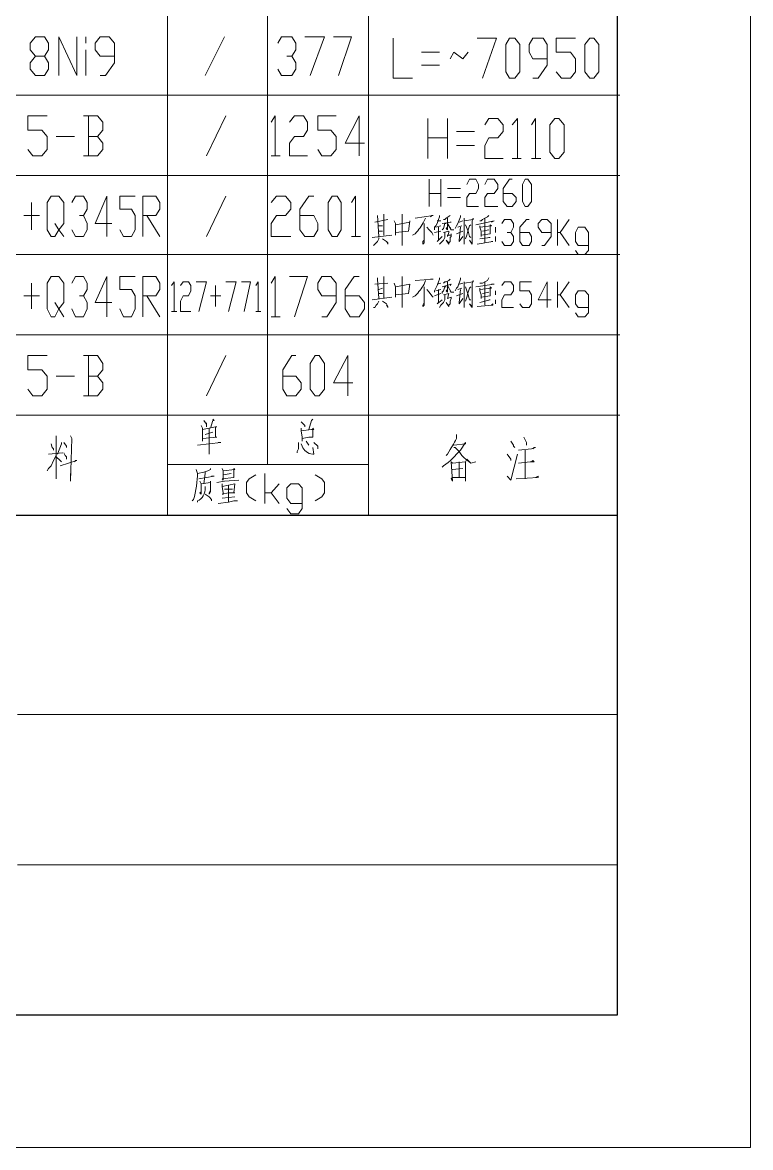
# Model space of a CAD drawing. Header units: millimetres. Extents: x 1435 to 2259, y 1083 to 2249.
# Drawn here: x 2158 to 2259.2, y 1082.8 to 1239.1 of the extents above; entities that cross this region are included whole.
import ezdxf

# ---------------------------------------------------------------- set-up
doc = ezdxf.new("R2010")
doc.units = ezdxf.units.MM
doc.layers.add('1', color=7, linetype='Continuous')

msp = doc.modelspace()

# ---------------------------------------------------------------- linework, layer by layer
at = {"layer": '1', "color": 0, "lineweight": 9}
for points in [[(2259.21, 1082.84), (1435.35, 1082.84), (1435.35, 2249.06), (2259.21, 2249.06), (2259.21, 1082.84)], [(2178.21, 1229), (2178.21, 1240.16)], [(2192.07, 1229), (2192.07, 1240.16)], [(2206.11, 1229), (2206.11, 1240.16)], [(2159.85, 1231.7), (2159.13, 1232.6), (2159.13, 1233.5), (2159.85, 1234.4), (2161.11, 1234.4), (2161.65, 1235.3), (2161.65, 1236.2), (2161.11, 1237.1), (2159.85, 1237.1), (2159.13, 1236.2), (2159.13, 1235.3), (2159.85, 1234.4)], [(2163.09, 1231.7), (2163.09, 1237.1), (2165.61, 1231.7), (2165.61, 1237.1)], [(2166.87, 1236.2), (2166.87, 1237.1)], [(2168.85, 1231.7), (2169.57, 1231.7), (2170.83, 1233.5), (2170.83, 1236.2), (2170.11, 1237.1), (2168.85, 1237.1), (2168.13, 1236.2), (2168.13, 1235.3), (2168.85, 1234.4), (2170.83, 1234.4)], [(2183.43, 1231.7), (2186.13, 1237.1)], [(2193.51, 1236.2), (2194.05, 1237.1), (2195.49, 1237.1), (2196.03, 1236.2), (2196.03, 1235.3), (2195.49, 1234.4), (2194.77, 1234.4)], [(2197.29, 1237.1), (2199.99, 1237.1), (2198.01, 1231.7)], [(2201.25, 1237.1), (2203.77, 1237.1), (2201.97, 1231.7)], [(2209.53, 1236.92), (2209.53, 1231.34), (2212.23, 1231.34)], [(2221.23, 1236.92), (2223.93, 1236.92), (2221.95, 1231.34)], [(2225.73, 1231.34), (2225.19, 1232.24), (2225.19, 1236.02), (2225.73, 1236.92), (2226.45, 1236.92), (2227.17, 1236.02), (2227.17, 1232.24), (2226.45, 1231.34), (2225.73, 1231.34)], [(2228.97, 1231.34), (2229.69, 1231.34), (2230.95, 1233.14), (2230.95, 1236.02), (2230.41, 1236.92), (2228.97, 1236.92), (2228.43, 1236.02), (2228.43, 1234.94), (2228.97, 1234.04), (2230.95, 1234.04)], [(2232.21, 1232.24), (2232.93, 1231.34), (2234.19, 1231.34), (2234.91, 1232.24), (2234.91, 1234.04), (2234.19, 1234.94), (2232.21, 1234.94), (2232.21, 1236.92), (2234.91, 1236.92)], [(2236.89, 1231.34), (2236.17, 1232.24), (2236.17, 1236.02), (2236.89, 1236.92), (2237.43, 1236.92), (2238.15, 1236.02), (2238.15, 1232.24), (2237.43, 1231.34), (2236.89, 1231.34)], [(2161.11, 1234.4), (2161.65, 1233.5), (2161.65, 1232.6), (2161.11, 1231.7), (2159.85, 1231.7)], [(2166.87, 1231.7), (2166.87, 1235.3)], [(2195.49, 1234.4), (2196.03, 1233.5), (2196.03, 1232.6), (2195.49, 1231.7), (2194.05, 1231.7), (2193.51, 1232.6)], [(2213.49, 1234.94), (2216.01, 1234.94)], [(2217.45, 1234.04), (2217.99, 1234.94), (2219.25, 1234.04), (2219.97, 1234.94)], [(2216.01, 1233.14), (2213.49, 1233.14)], [(2241.03, 1229), (1990.83, 1229)], [(2241.03, 1229), (1990.83, 1229)], [(2178.21, 1217.84), (2178.21, 1229)], [(2192.07, 1217.84), (2192.07, 1229)], [(2206.11, 1217.84), (2206.11, 1229)], [(2158.77, 1221.44), (2159.49, 1220.54), (2160.75, 1220.54), (2161.47, 1221.44), (2161.47, 1223.24), (2160.75, 1224.14), (2158.77, 1224.14), (2158.77, 1226.12), (2161.47, 1226.12)], [(2168.49, 1223.24), (2169.21, 1224.14), (2169.21, 1225.22), (2168.49, 1226.12), (2166.51, 1226.12)], [(2167.23, 1226.12), (2167.23, 1220.54)], [(2183.61, 1220.54), (2186.31, 1226.12)], [(2192.61, 1225.22), (2193.15, 1226.12), (2193.15, 1220.54)], [(2195.13, 1225.22), (2195.85, 1226.12), (2197.11, 1226.12), (2197.65, 1225.22), (2197.65, 1224.14), (2197.11, 1223.24), (2195.85, 1223.24), (2195.13, 1222.34), (2195.13, 1220.54), (2197.65, 1220.54)], [(2199.09, 1221.44), (2199.63, 1220.54), (2200.89, 1220.54), (2201.61, 1221.44), (2201.61, 1223.24), (2200.89, 1224.14), (2199.09, 1224.14), (2199.09, 1226.12), (2201.61, 1226.12)], [(2205.57, 1222.34), (2202.87, 1222.34), (2204.85, 1226.12), (2204.85, 1220.54)], [(2214.39, 1220.18), (2214.39, 1225.76)], [(2217.09, 1225.76), (2217.09, 1220.18)], [(2222.31, 1224.86), (2222.85, 1225.76), (2224.11, 1225.76), (2224.83, 1224.86), (2224.83, 1223.96), (2224.11, 1223.06), (2222.85, 1223.06), (2222.31, 1221.98), (2222.31, 1220.18), (2224.83, 1220.18)], [(2226.09, 1224.86), (2226.81, 1225.76), (2226.81, 1220.18)], [(2228.79, 1224.86), (2229.33, 1225.76), (2229.33, 1220.18)], [(2232.03, 1220.18), (2231.31, 1221.08), (2231.31, 1224.86), (2232.03, 1225.76), (2232.57, 1225.76), (2233.29, 1224.86), (2233.29, 1221.08), (2232.57, 1220.18), (2232.03, 1220.18)], [(2218.35, 1223.96), (2220.87, 1223.96)], [(2162.73, 1223.24), (2165.25, 1223.24)], [(2166.51, 1220.54), (2168.49, 1220.54), (2169.21, 1221.44), (2169.21, 1222.34), (2168.49, 1223.24), (2167.23, 1223.24)], [(2214.39, 1223.06), (2217.09, 1223.06)], [(2220.87, 1221.98), (2218.35, 1221.98)], [(2192.61, 1220.54), (2193.87, 1220.54)], [(2226.09, 1220.18), (2227.35, 1220.18)], [(2228.79, 1220.18), (2230.05, 1220.18)], [(2241.03, 1217.84), (1990.83, 1217.84)], [(2241.03, 1217.84), (1990.83, 1217.84)], [(2178.21, 1206.86), (2178.21, 1217.84)], [(2192.07, 1206.86), (2192.07, 1217.84)], [(2206.11, 1206.86), (2206.11, 1217.84)], [(2214.57, 1213.52), (2214.57, 1217.3)], [(2216.19, 1217.3), (2216.19, 1213.52)], [(2219.79, 1216.58), (2220.15, 1217.3), (2221.05, 1217.3), (2221.41, 1216.58), (2221.41, 1216.04), (2221.05, 1215.32), (2220.15, 1215.32), (2219.79, 1214.78), (2219.79, 1213.52), (2221.41, 1213.52)], [(2222.31, 1216.58), (2222.67, 1217.3), (2223.57, 1217.3), (2224.11, 1216.58), (2224.11, 1216.04), (2223.57, 1215.32), (2222.67, 1215.32), (2222.31, 1214.78), (2222.31, 1213.52), (2224.11, 1213.52)], [(2224.83, 1215.32), (2226.09, 1215.32), (2226.63, 1214.78), (2226.63, 1214.24), (2226.09, 1213.52), (2225.37, 1213.52), (2224.83, 1214.24), (2224.83, 1216.04), (2225.73, 1217.3), (2226.09, 1217.3)], [(2227.89, 1213.52), (2227.53, 1214.24), (2227.53, 1216.58), (2227.89, 1217.3), (2228.25, 1217.3), (2228.79, 1216.58), (2228.79, 1214.24), (2228.25, 1213.52), (2227.89, 1213.52)], [(2217.09, 1216.04), (2218.89, 1216.04)], [(2159.31, 1210.28), (2159.31, 1214.06)], [(2162.55, 1211.18), (2163.09, 1210.28), (2162.55, 1209.38), (2162.01, 1209.38), (2161.47, 1210.28), (2161.47, 1214.06), (2162.01, 1214.96), (2163.09, 1214.96), (2163.81, 1214.06), (2163.81, 1211.18), (2163.09, 1210.28), (2163.81, 1209.38)], [(2164.89, 1214.06), (2165.43, 1214.96), (2166.51, 1214.96), (2167.05, 1214.06), (2167.05, 1213.16), (2166.51, 1212.26), (2165.97, 1212.26)], [(2170.47, 1211.18), (2168.13, 1211.18), (2169.75, 1214.96), (2169.75, 1209.38)], [(2171.55, 1210.28), (2172.09, 1209.38), (2173.17, 1209.38), (2173.71, 1210.28), (2173.71, 1212.26), (2173.17, 1213.16), (2171.55, 1213.16), (2171.55, 1214.96), (2173.71, 1214.96)], [(2174.79, 1209.38), (2174.79, 1214.96), (2176.59, 1214.96), (2177.13, 1214.06), (2177.13, 1213.16), (2176.59, 1212.26), (2174.79, 1212.26)], [(2183.61, 1209.38), (2186.31, 1214.96)], [(2192.61, 1214.06), (2193.33, 1214.96), (2194.59, 1214.96), (2195.31, 1214.06), (2195.31, 1213.16), (2194.59, 1212.26), (2193.33, 1212.26), (2192.61, 1211.18), (2192.61, 1209.38), (2195.31, 1209.38)], [(2196.57, 1212.26), (2198.55, 1212.26), (2199.09, 1211.18), (2199.09, 1210.28), (2198.55, 1209.38), (2197.29, 1209.38), (2196.57, 1210.28), (2196.57, 1213.16), (2197.83, 1214.96), (2198.55, 1214.96)], [(2201.07, 1209.38), (2200.53, 1210.28), (2200.53, 1214.06), (2201.07, 1214.96), (2201.79, 1214.96), (2202.33, 1214.06), (2202.33, 1210.28), (2201.79, 1209.38), (2201.07, 1209.38)], [(2203.77, 1214.06), (2204.31, 1214.96), (2204.31, 1209.38)], [(2214.57, 1215.32), (2216.19, 1215.32)], [(2218.89, 1214.78), (2217.09, 1214.78)], [(2208.27, 1212.44), (2208.27, 1209.56)], [(2210.79, 1212.44), (2210.79, 1212.26), (2210.79, 1212.26), (2210.79, 1208.12), (2210.79, 1208.3), (2210.79, 1208.48)], [(2160.39, 1212.26), (2158.23, 1212.26)], [(2166.51, 1212.26), (2167.05, 1211.18), (2167.05, 1210.28), (2166.51, 1209.38), (2165.43, 1209.38), (2164.89, 1210.28)], [(2175.33, 1212.26), (2177.13, 1209.38)], [(2207.01, 1211.36), (2208.81, 1211.72)], [(2207.37, 1212.26), (2207.37, 1212.26), (2207.55, 1209.38)], [(2209.71, 1211.54), (2209.89, 1211.18), (2209.89, 1209.92), (2209.89, 1209.56)], [(2209.89, 1211), (2211.87, 1211.36), (2211.87, 1211.54), (2211.69, 1210.1), (2211.69, 1210.1), (2209.89, 1209.92)], [(2212.59, 1211.9), (2215.11, 1212.26), (2214.93, 1212.26), (2214.75, 1212.08)], [(2213.85, 1211.18), (2213.85, 1208.48), (2213.67, 1208.3), (2213.67, 1208.66), (2213.85, 1208.84)], [(2216.01, 1212.26), (2216.01, 1212.08), (2215.83, 1211.72), (2215.65, 1211.18), (2215.47, 1210.82), (2215.29, 1210.64), (2215.29, 1210.28)], [(2215.65, 1211.54), (2216.19, 1211.54)], [(2216.37, 1211.18), (2217.63, 1211.36), (2217.63, 1211.36), (2217.45, 1211.36)], [(2216.91, 1211.18), (2216.73, 1211.18), (2216.55, 1210.46), (2216.37, 1210.28), (2216.37, 1210.28)], [(2217.45, 1212.26), (2216.91, 1211.9), (2216.73, 1211.72), (2216.73, 1211.72), (2216.55, 1211.72)], [(2217.09, 1211.9), (2217.09, 1210.28), (2216.91, 1210.46), (2217.09, 1210.64)], [(2217.09, 1211.18), (2217.63, 1210.28), (2217.99, 1210.28), (2217.63, 1210.28), (2217.45, 1210.64)], [(2218.89, 1212.26), (2218.89, 1212.08), (2218.53, 1211.18), (2218.35, 1210.82), (2218.17, 1210.46)], [(2218.71, 1211.36), (2219.25, 1211.54)], [(2219.43, 1211.9), (2219.43, 1211.54), (2219.43, 1208.3), (2219.43, 1208.48), (2219.43, 1208.84)], [(2219.43, 1211.54), (2220.69, 1211.72), (2220.69, 1211.9), (2220.51, 1211.54), (2220.51, 1208.48), (2220.51, 1208.3), (2220.51, 1208.3), (2220.15, 1208.84), (2220.51, 1208.3)], [(2219.61, 1211), (2219.97, 1210.1), (2220.15, 1209.38), (2220.33, 1209.2)], [(2220.33, 1211), (2220.15, 1210.82), (2219.97, 1210.28), (2219.79, 1209.56), (2219.61, 1209.02)], [(2221.05, 1211), (2223.57, 1211.54), (2223.57, 1211.54), (2223.21, 1211.36)], [(2222.85, 1212.26), (2222.67, 1212.08), (2222.31, 1211.9), (2221.95, 1211.72), (2221.77, 1211.54), (2221.59, 1211.54)], [(2221.59, 1210.82), (2221.59, 1210.64), (2221.77, 1210.1), (2221.77, 1209.38), (2221.77, 1209.56), (2223.03, 1209.74), (2223.03, 1209.74), (2223.03, 1211), (2223.21, 1210.82), (2221.59, 1210.64)], [(2222.31, 1211.9), (2222.31, 1208.48)], [(2224.65, 1211.18), (2225.01, 1211.72), (2225.91, 1211.72), (2226.27, 1211.18), (2226.27, 1210.64), (2225.91, 1209.92), (2225.37, 1209.92)], [(2227.17, 1209.92), (2228.43, 1209.92), (2228.79, 1209.38), (2228.79, 1208.66), (2228.43, 1208.12), (2227.53, 1208.12), (2227.17, 1208.66), (2227.17, 1210.64), (2228.07, 1211.72), (2228.43, 1211.72)], [(2230.23, 1208.12), (2230.59, 1208.12), (2231.49, 1209.38), (2231.49, 1211.18), (2230.95, 1211.72), (2230.23, 1211.72), (2229.69, 1211.18), (2229.69, 1210.64), (2230.23, 1209.92), (2231.49, 1209.92)], [(2232.39, 1208.12), (2232.39, 1211.72)], [(2234.01, 1211.72), (2232.75, 1209.92), (2232.39, 1209.92)], [(2203.77, 1209.38), (2205.03, 1209.38)], [(2206.65, 1209.2), (2209.35, 1209.56)], [(2207.55, 1210.82), (2208.09, 1210.82)], [(2207.55, 1210.1), (2208.09, 1210.1)], [(2215.11, 1209.56), (2214.93, 1209.92), (2214.57, 1210.28), (2214.21, 1210.64)], [(2216.19, 1210.1), (2215.29, 1209.92)], [(2216.19, 1210.82), (2215.47, 1210.64)], [(2215.83, 1210.64), (2215.83, 1208.84), (2215.65, 1208.66), (2216.37, 1209.38)], [(2216.73, 1209.92), (2216.73, 1209.56), (2216.73, 1209.2), (2216.55, 1208.84), (2216.37, 1208.66), (2216.19, 1208.48), (2216.01, 1208.3)], [(2216.55, 1209.92), (2216.55, 1209.92), (2217.27, 1210.1), (2217.27, 1209.92), (2217.09, 1209.38), (2217.09, 1209.56), (2217.63, 1209.56), (2217.63, 1209.74), (2217.63, 1209.38), (2217.45, 1209.2), (2217.45, 1208.66), (2217.27, 1208.48), (2217.27, 1208.3), (2216.91, 1208.84), (2217.27, 1208.48)], [(2219.25, 1210.1), (2218.35, 1209.74)], [(2219.07, 1210.82), (2218.53, 1210.64)], [(2218.89, 1210.64), (2218.71, 1208.84), (2218.71, 1208.66), (2219.25, 1209.38)], [(2221.95, 1210.1), (2222.85, 1210.28)], [(2223.75, 1210.64), (2223.75, 1209.92)], [(2223.75, 1209.38), (2223.75, 1208.66)], [(2225.91, 1209.92), (2226.27, 1209.38), (2226.27, 1208.66), (2225.91, 1208.12), (2225.01, 1208.12), (2224.65, 1208.66)], [(2232.75, 1209.92), (2234.01, 1208.12)], [(2234.91, 1207.4), (2235.27, 1206.86), (2236.17, 1206.86), (2236.71, 1207.4), (2236.71, 1209.92), (2236.17, 1210.64), (2235.27, 1210.64), (2234.91, 1209.92), (2234.91, 1208.66), (2235.27, 1208.12), (2236.71, 1208.12)], [(2207.55, 1209.2), (2207.55, 1209.02), (2207.37, 1208.66), (2207.19, 1208.48), (2207.01, 1208.3), (2206.83, 1208.12)], [(2208.09, 1209.02), (2208.63, 1208.66), (2208.81, 1208.48), (2208.81, 1208.3), (2208.63, 1208.66)], [(2221.23, 1208.3), (2223.39, 1208.66), (2223.39, 1208.66), (2223.21, 1208.66)], [(2221.59, 1209.02), (2223.03, 1209.2), (2223.03, 1209.2), (2222.85, 1209.2)], [(2241.03, 1206.86), (1990.83, 1206.86)], [(2241.03, 1206.86), (1990.83, 1206.86)], [(2178.21, 1195.7), (2178.21, 1206.86)], [(2192.07, 1195.7), (2192.07, 1206.86)], [(2206.11, 1195.7), (2206.11, 1206.86)], [(2162.55, 1200.2), (2163.09, 1199.3), (2162.55, 1198.22), (2162.01, 1198.22), (2161.47, 1199.3), (2161.47, 1202.9), (2162.01, 1203.8), (2163.09, 1203.8), (2163.81, 1202.9), (2163.81, 1200.2), (2163.09, 1199.3), (2163.81, 1198.22)], [(2164.89, 1202.9), (2165.43, 1203.8), (2166.51, 1203.8), (2167.05, 1202.9), (2167.05, 1202), (2166.51, 1201.1), (2165.97, 1201.1)], [(2170.47, 1200.2), (2168.13, 1200.2), (2169.75, 1203.8), (2169.75, 1198.22)], [(2171.55, 1199.3), (2172.09, 1198.22), (2173.17, 1198.22), (2173.71, 1199.3), (2173.71, 1201.1), (2173.17, 1202), (2171.55, 1202), (2171.55, 1203.8), (2173.71, 1203.8)], [(2174.79, 1198.22), (2174.79, 1203.8), (2176.59, 1203.8), (2177.13, 1202.9), (2177.13, 1202), (2176.59, 1201.1), (2174.79, 1201.1)], [(2178.75, 1202.54), (2179.11, 1203.08), (2179.11, 1198.94)], [(2180.01, 1202.54), (2180.37, 1203.08), (2181.09, 1203.08), (2181.45, 1202.54), (2181.45, 1201.82), (2181.09, 1201.1), (2180.37, 1201.1), (2180.01, 1200.38), (2180.01, 1198.94), (2181.45, 1198.94)], [(2182.17, 1203.08), (2183.61, 1203.08), (2182.53, 1198.94)], [(2186.31, 1203.08), (2187.75, 1203.08), (2186.67, 1198.94)], [(2188.47, 1203.08), (2189.73, 1203.08), (2188.83, 1198.94)], [(2190.45, 1202.54), (2190.81, 1203.08), (2190.81, 1198.94)], [(2192.61, 1202.9), (2193.15, 1203.8), (2193.15, 1198.22)], [(2195.13, 1203.8), (2197.65, 1203.8), (2195.85, 1198.22)], [(2199.63, 1198.22), (2200.35, 1198.22), (2201.61, 1200.2), (2201.61, 1202.9), (2200.89, 1203.8), (2199.63, 1203.8), (2199.09, 1202.9), (2199.09, 1202), (2199.63, 1201.1), (2201.61, 1201.1)], [(2202.87, 1201.1), (2204.85, 1201.1), (2205.57, 1200.2), (2205.57, 1199.3), (2204.85, 1198.22), (2203.59, 1198.22), (2202.87, 1199.3), (2202.87, 1202), (2204.13, 1203.8), (2204.85, 1203.8)], [(2207.37, 1203.62), (2207.37, 1203.44), (2207.55, 1200.74)], [(2208.27, 1203.8), (2208.27, 1200.74)], [(2210.79, 1203.8), (2210.79, 1203.62), (2210.79, 1203.62), (2210.79, 1199.48), (2210.79, 1199.66), (2210.79, 1199.84)], [(2212.59, 1203.26), (2215.11, 1203.44), (2214.93, 1203.44), (2214.75, 1203.44)], [(2216.01, 1203.62), (2216.01, 1203.44), (2215.83, 1203.08), (2215.65, 1202.54), (2215.47, 1202.18), (2215.29, 1201.82), (2215.29, 1201.64)], [(2217.45, 1203.44), (2217.27, 1203.26), (2216.91, 1203.08), (2216.73, 1203.08), (2216.73, 1203.08), (2216.55, 1202.9)], [(2217.09, 1203.08), (2217.09, 1201.64), (2216.91, 1201.82), (2217.09, 1202)], [(2218.89, 1203.62), (2218.89, 1203.44), (2218.53, 1202.36), (2218.35, 1202.18), (2218.17, 1201.82)], [(2219.43, 1202.9), (2220.69, 1203.08), (2220.69, 1203.26), (2220.51, 1202.9), (2220.51, 1199.84), (2220.51, 1199.66), (2220.51, 1199.48), (2220.15, 1200.02), (2220.51, 1199.66)], [(2219.43, 1203.08), (2219.43, 1202.72), (2219.43, 1199.48), (2219.43, 1199.84), (2219.43, 1200.2)], [(2222.85, 1203.62), (2222.67, 1203.26), (2222.31, 1203.08), (2221.95, 1202.9), (2221.77, 1202.9), (2221.59, 1202.9)], [(2222.31, 1203.08), (2222.31, 1199.84)], [(2224.65, 1202.54), (2225.01, 1203.08), (2225.91, 1203.08), (2226.27, 1202.54), (2226.27, 1201.82), (2225.91, 1201.28), (2225.01, 1201.28), (2224.65, 1200.56), (2224.65, 1199.48), (2226.27, 1199.48)], [(2227.17, 1200.02), (2227.53, 1199.48), (2228.43, 1199.48), (2228.79, 1200.02), (2228.79, 1201.28), (2228.43, 1201.82), (2227.17, 1201.82), (2227.17, 1203.08), (2228.79, 1203.08)], [(2231.49, 1200.56), (2229.69, 1200.56), (2230.95, 1203.08), (2230.95, 1199.48)], [(2232.39, 1199.48), (2232.39, 1203.08)], [(2234.01, 1203.08), (2232.75, 1201.28), (2232.39, 1201.28)], [(2159.31, 1199.3), (2159.31, 1202.9)], [(2184.87, 1199.66), (2184.87, 1202.54)], [(2207.01, 1202.72), (2208.81, 1202.9)], [(2207.55, 1202), (2208.09, 1202.18)], [(2209.71, 1202.9), (2209.89, 1202.36), (2209.89, 1201.28), (2209.89, 1200.92)], [(2209.89, 1202.36), (2211.87, 1202.72), (2211.87, 1202.72), (2211.69, 1201.46), (2211.69, 1201.46), (2209.89, 1201.28)], [(2213.85, 1202.36), (2213.85, 1199.84), (2213.67, 1199.66), (2213.67, 1199.84), (2213.85, 1200.2)], [(2215.11, 1200.92), (2214.93, 1201.1), (2214.57, 1201.64), (2214.21, 1202)], [(2216.19, 1202), (2215.47, 1201.82)], [(2215.65, 1202.72), (2216.19, 1202.9)], [(2215.83, 1202), (2215.83, 1200.2), (2215.65, 1200.02), (2216.37, 1200.56)], [(2216.37, 1202.36), (2217.63, 1202.72), (2217.63, 1202.72), (2217.45, 1202.54)], [(2216.91, 1202.36), (2216.73, 1202.36), (2216.55, 1201.82), (2216.37, 1201.64), (2216.37, 1201.46)], [(2217.09, 1202.54), (2217.63, 1201.64), (2217.99, 1201.64), (2217.63, 1201.64), (2217.45, 1201.82)], [(2219.07, 1202.18), (2218.53, 1202)], [(2218.71, 1202.72), (2219.25, 1202.9)], [(2218.89, 1202), (2218.71, 1200.2), (2218.71, 1200.02), (2219.25, 1200.74)], [(2219.61, 1202.36), (2219.97, 1201.28), (2220.15, 1200.56), (2220.33, 1200.56)], [(2220.33, 1202.36), (2220.15, 1202.18), (2219.97, 1201.64), (2219.79, 1200.92), (2219.61, 1200.38)], [(2221.05, 1202.36), (2223.57, 1202.72), (2223.57, 1202.72), (2223.21, 1202.72)], [(2221.59, 1202.18), (2221.59, 1201.82), (2221.77, 1201.28), (2221.77, 1200.74), (2221.77, 1200.92), (2223.03, 1201.1), (2223.03, 1201.1), (2223.03, 1202.36), (2223.21, 1202.18), (2221.59, 1202)], [(2221.95, 1201.46), (2222.85, 1201.64)], [(2223.75, 1201.82), (2223.75, 1201.28)], [(2234.91, 1198.76), (2235.27, 1198.22), (2236.17, 1198.22), (2236.71, 1198.76), (2236.71, 1201.28), (2236.17, 1201.82), (2235.27, 1201.82), (2234.91, 1201.28), (2234.91, 1200.02), (2235.27, 1199.48), (2236.71, 1199.48)], [(2160.39, 1201.1), (2158.23, 1201.1)], [(2166.51, 1201.1), (2167.05, 1200.2), (2167.05, 1199.3), (2166.51, 1198.22), (2165.43, 1198.22), (2164.89, 1199.3)], [(2175.33, 1201.1), (2177.13, 1198.22)], [(2185.59, 1201.1), (2184.15, 1201.1)], [(2206.65, 1200.56), (2209.35, 1200.92)], [(2207.55, 1200.38), (2207.55, 1200.38), (2207.37, 1200.02), (2207.19, 1199.84), (2207.01, 1199.48), (2206.83, 1199.48)], [(2207.55, 1201.46), (2208.09, 1201.46)], [(2208.09, 1200.38), (2208.63, 1200.02), (2208.81, 1199.66), (2208.81, 1199.48), (2208.63, 1199.84)], [(2216.19, 1201.46), (2215.29, 1201.1)], [(2216.73, 1201.28), (2216.73, 1200.92), (2216.73, 1200.56), (2216.55, 1200.2), (2216.37, 1200.02), (2216.19, 1199.84), (2216.01, 1199.48)], [(2216.55, 1201.28), (2216.55, 1201.28), (2217.27, 1201.46), (2217.09, 1200.74), (2217.09, 1200.74), (2217.63, 1200.92), (2217.63, 1200.92), (2217.63, 1200.74), (2217.45, 1200.38), (2217.45, 1200.02), (2217.27, 1199.84), (2217.27, 1199.66), (2216.91, 1200.2), (2217.27, 1199.66)], [(2219.25, 1201.46), (2218.35, 1201.1)], [(2221.23, 1199.66), (2223.39, 1199.84), (2223.39, 1200.02), (2223.21, 1199.84)], [(2221.59, 1200.2), (2223.03, 1200.56), (2223.03, 1200.56), (2222.85, 1200.56)], [(2223.75, 1200.56), (2223.75, 1200.02)], [(2232.75, 1201.28), (2234.01, 1199.48)], [(2178.75, 1198.94), (2179.47, 1198.94)], [(2190.45, 1198.94), (2191.17, 1198.94)], [(2192.61, 1198.22), (2193.87, 1198.22)], [(2241.03, 1195.7), (1990.83, 1195.7)], [(2241.03, 1195.7), (1990.83, 1195.7)], [(2178.21, 1184.54), (2178.21, 1195.7)], [(2192.07, 1184.54), (2192.07, 1195.7)], [(2206.11, 1184.54), (2206.11, 1195.7)], [(2158.77, 1188.14), (2159.49, 1187.24), (2160.75, 1187.24), (2161.47, 1188.14), (2161.47, 1189.94), (2160.75, 1190.84), (2158.77, 1190.84), (2158.77, 1192.82), (2161.47, 1192.82)], [(2168.49, 1189.94), (2169.21, 1190.84), (2169.21, 1191.74), (2168.49, 1192.82), (2166.51, 1192.82)], [(2167.23, 1192.82), (2167.23, 1187.24)], [(2183.61, 1187.24), (2186.31, 1192.82)], [(2194.23, 1189.94), (2196.03, 1189.94), (2196.75, 1189.04), (2196.75, 1188.14), (2196.03, 1187.24), (2194.77, 1187.24), (2194.23, 1188.14), (2194.23, 1190.84), (2195.49, 1192.82), (2196.03, 1192.82)], [(2198.73, 1187.24), (2198.01, 1188.14), (2198.01, 1191.74), (2198.73, 1192.82), (2199.27, 1192.82), (2199.99, 1191.74), (2199.99, 1188.14), (2199.27, 1187.24), (2198.73, 1187.24)], [(2203.95, 1189.04), (2201.25, 1189.04), (2203.23, 1192.82), (2203.23, 1187.24)], [(2162.73, 1189.94), (2165.25, 1189.94)], [(2166.51, 1187.24), (2168.49, 1187.24), (2169.21, 1188.14), (2169.21, 1189.04), (2168.49, 1189.94), (2167.23, 1189.94)], [(2241.03, 1184.54), (1990.83, 1184.54)], [(2178.21, 1170.68), (2178.21, 1184.54)], [(2192.07, 1177.7), (2192.07, 1184.54)], [(2206.11, 1170.68), (2206.11, 1184.54)], [(2182.89, 1183.1), (2183.07, 1182.74), (2183.07, 1182.02), (2183.07, 1181.48), (2183.07, 1180.94), (2183.07, 1181.3), (2185.05, 1181.48), (2184.87, 1181.48), (2184.87, 1182.92), (2185.05, 1182.92), (2184.87, 1182.92), (2184.87, 1182.92), (2183.07, 1182.56)], [(2183.25, 1183.82), (2183.61, 1183.28), (2183.61, 1182.92), (2183.61, 1183.46)], [(2183.97, 1182.74), (2183.97, 1180.4), (2183.97, 1179.14), (2183.97, 1179.32), (2183.97, 1180.04)], [(2184.51, 1184), (2184.69, 1183.82), (2184.51, 1183.82), (2184.15, 1182.74)], [(2196.75, 1183.64), (2197.29, 1183.1), (2197.29, 1182.92)], [(2196.75, 1182.74), (2196.75, 1182.38), (2196.93, 1181.48), (2196.93, 1180.94), (2196.93, 1181.3), (2197.83, 1181.48), (2198.37, 1181.48), (2198.37, 1181.48), (2198.37, 1182.74), (2198.55, 1182.56), (2198.19, 1182.56), (2196.75, 1182.38)], [(2198.37, 1184), (2198.19, 1183.82), (2197.83, 1182.56)], [(2162.73, 1181.66), (2162.73, 1181.3), (2162.73, 1175.72), (2162.73, 1176.08), (2162.73, 1176.62)], [(2164.71, 1181.66), (2164.89, 1181.3), (2164.71, 1175.36), (2164.71, 1175.9), (2164.71, 1176.44)], [(2183.43, 1181.84), (2184.51, 1182.2)], [(2227.71, 1181.48), (2227.89, 1181.12), (2228.07, 1180.76), (2228.07, 1180.58), (2228.07, 1180.4)], [(2162.01, 1180.58), (2162.19, 1180.04), (2162.37, 1179.86), (2162.37, 1179.68)], [(2163.45, 1180.76), (2163.45, 1180.58), (2162.91, 1179.14)], [(2163.81, 1180.76), (2164.17, 1180.22), (2164.17, 1180.04)], [(2182.35, 1180.4), (2185.59, 1180.76), (2185.41, 1180.76), (2185.23, 1180.76)], [(2196.39, 1180.76), (2196.39, 1180.04), (2196.39, 1179.86), (2196.21, 1179.5), (2196.21, 1179.32)], [(2197.47, 1180.94), (2197.83, 1180.4), (2197.83, 1180.4)], [(2198.55, 1180.76), (2199.09, 1180.22), (2199.09, 1179.86)], [(2217.99, 1180.04), (2218.17, 1180.04), (2218.71, 1179.5), (2219.07, 1178.96), (2219.43, 1178.6), (2220.33, 1177.88), (2221.05, 1178.06), (2220.33, 1177.88), (2219.79, 1178.42), (2219.61, 1178.06), (2217.81, 1177.88), (2217.63, 1178.06), (2217.63, 1178.06), (2217.81, 1175.36), (2217.63, 1175.72), (2217.81, 1175.9), (2217.81, 1175.9), (2219.61, 1175.9), (2219.61, 1175.36), (2219.61, 1178.06)], [(2225.91, 1180.94), (2226.27, 1180.4), (2226.27, 1180.22), (2226.45, 1180.04)], [(2226.99, 1179.68), (2228.79, 1179.86), (2229.33, 1180.04), (2229.15, 1180.04), (2228.97, 1179.86)], [(2227.89, 1179.68), (2227.89, 1175.72)], [(2162.73, 1178.96), (2162.37, 1178.24), (2162.01, 1177.52), (2161.65, 1177.16), (2161.47, 1176.8)], [(2161.65, 1179.14), (2163.63, 1179.32)], [(2162.73, 1178.78), (2163.27, 1178.24), (2163.45, 1178.06)], [(2163.27, 1177.52), (2165.61, 1178.24), (2165.43, 1178.24), (2165.25, 1178.06)], [(2163.81, 1179.32), (2163.99, 1178.96), (2164.17, 1178.78), (2164.17, 1178.42)], [(2218.71, 1178.06), (2218.71, 1175.9)], [(2225.37, 1179.14), (2225.55, 1178.96), (2225.91, 1178.42), (2225.91, 1178.24)], [(2225.37, 1176.08), (2225.91, 1175.54), (2226.81, 1179.14)], [(2226.99, 1177.88), (2228.61, 1178.06), (2229.15, 1178.06), (2228.97, 1178.24), (2228.79, 1178.06)], [(2178.21, 1177.7), (2206.11, 1177.7)], [(2184.15, 1177.16), (2184.15, 1176.98), (2183.79, 1176.8), (2183.25, 1176.62), (2182.35, 1176.44)], [(2183.43, 1176.62), (2183.43, 1176.44), (2183.25, 1175)], [(2185.77, 1177.16), (2185.95, 1176.8), (2185.95, 1175.54), (2185.77, 1175.72), (2187.39, 1175.9), (2187.39, 1175.9), (2187.39, 1177.16), (2187.57, 1176.98), (2185.95, 1176.8)], [(2217.81, 1176.98), (2219.25, 1177.16)], [(2182.53, 1175.72), (2184.69, 1176.08), (2184.51, 1176.08), (2184.33, 1176.08)], [(2182.71, 1175.36), (2182.89, 1175), (2182.89, 1173.56), (2182.71, 1173.74), (2182.89, 1173.92)], [(2182.89, 1175), (2184.15, 1175.18), (2184.15, 1175.36), (2184.15, 1174.82), (2184.15, 1173.92), (2183.97, 1173.56), (2183.97, 1173.74), (2184.15, 1174.1)], [(2185.05, 1175.18), (2186.13, 1175.36), (2188.11, 1175.54)], [(2185.77, 1175), (2185.77, 1174.64), (2185.95, 1173.74), (2185.95, 1173.56), (2185.77, 1173.56), (2186.67, 1173.74), (2187.57, 1173.74), (2187.39, 1173.74), (2187.57, 1175), (2187.57, 1175), (2186.67, 1174.82), (2185.77, 1174.64)], [(2185.95, 1176.26), (2187.03, 1176.44)], [(2190.45, 1176.26), (2189.55, 1175.72), (2189.19, 1175.18), (2189.19, 1173.74), (2189.55, 1173.2), (2190.45, 1172.66)], [(2191.71, 1172.3), (2191.71, 1176.44)], [(2191.71, 1173.74), (2192.61, 1173.74), (2193.69, 1175)], [(2194.77, 1171.58), (2195.31, 1170.86), (2196.39, 1170.86), (2196.93, 1171.58), (2196.93, 1174.46), (2196.39, 1175), (2195.31, 1175), (2194.77, 1174.46), (2194.77, 1173.02), (2195.31, 1172.3), (2196.93, 1172.3)], [(2198.73, 1176.26), (2199.63, 1175.72), (2199.99, 1175.18), (2199.99, 1173.74), (2199.63, 1173.2), (2198.73, 1172.66)], [(2226.63, 1175.72), (2229.69, 1175.9), (2229.69, 1176.08), (2229.33, 1175.9)], [(2183.43, 1173.56), (2183.97, 1173.2), (2184.33, 1172.84), (2184.33, 1172.66)], [(2186.13, 1174.28), (2187.21, 1174.28)], [(2186.67, 1174.82), (2186.67, 1172.48)], [(2192.61, 1173.74), (2193.69, 1172.3)], [(2185.23, 1172.3), (2186.67, 1172.48), (2187.39, 1172.66), (2187.93, 1172.66), (2187.93, 1172.66), (2187.39, 1172.66)], [(2185.77, 1173.02), (2187.57, 1173.2)], [(2157.33, 1142.96), (2240.67, 1142.96)], [(2157.33, 1122.08), (2240.67, 1122.08)]]:
    msp.add_lwpolyline(points, dxfattribs=at)
at = {"layer": '1', "color": 0, "lineweight": 25}
for points in [[(2240.67, 1101.2), (1481.43, 1101.2), (1481.43, 2230.7), (2240.67, 2230.7), (2240.67, 1101.2)], [(1990.83, 1170.68), (2240.67, 1170.68)]]:
    msp.add_lwpolyline(points, dxfattribs=at)
at = {"layer": '1', "color": 0, "lineweight": 9}
for points, knots in [([(2214.03, 1211.9), (2214.03, 1211.9), (2213.85, 1211.54), (2213.85, 1211.54), (2213.49, 1210.82), (2213.13, 1210.28), (2212.59, 1209.74), (2212.59, 1209.74), (2212.23, 1209.56), (2212.23, 1209.56)], [0, 0, 0, 0, 1, 1, 1, 2, 2, 2, 3, 3, 3, 3]), ([(2214.03, 1203.26), (2214.03, 1203.26), (2213.85, 1202.72), (2213.85, 1202.72), (2213.49, 1202.18), (2213.13, 1201.64), (2212.59, 1201.1), (2212.59, 1201.1), (2212.23, 1200.92), (2212.23, 1200.92)], [0, 0, 0, 0, 1, 1, 1, 2, 2, 2, 3, 3, 3, 3]), ([(2218.35, 1181.84), (2218.35, 1181.84), (2218.35, 1181.3), (2218.35, 1181.3), (2217.99, 1180.58), (2217.63, 1180.04), (2217.09, 1179.14), (2217.09, 1179.14), (2216.91, 1178.96), (2216.91, 1178.96)], [0, 0, 0, 0, 1, 1, 1, 2, 2, 2, 3, 3, 3, 3]), ([(2196.75, 1180.58), (2196.75, 1180.58), (2196.93, 1180.22), (2196.93, 1180.22), (2197.11, 1179.68), (2197.65, 1179.14), (2198.37, 1179.14), (2198.37, 1179.14), (2198.55, 1179.14), (2198.55, 1179.14), (2198.55, 1179.14), (2198.37, 1180.04), (2198.37, 1180.04), (2198.37, 1180.04), (2198.55, 1179.14), (2198.55, 1179.14)], [0, 0, 0, 0, 1, 1, 1, 2, 2, 2, 3, 3, 3, 4, 4, 4, 5, 5, 5, 5]), ([(2217.99, 1180.4), (2217.99, 1180.4), (2219.61, 1180.58), (2219.61, 1180.58), (2219.61, 1180.58), (2219.61, 1180.76), (2219.61, 1180.76), (2219.61, 1180.76), (2218.89, 1179.68), (2218.89, 1179.68), (2218.17, 1178.96), (2217.45, 1178.06), (2216.55, 1177.52), (2216.55, 1177.52), (2216.37, 1177.34), (2216.37, 1177.34)], [0, 0, 0, 0, 1, 1, 1, 2, 2, 2, 3, 3, 3, 4, 4, 4, 5, 5, 5, 5]), ([(2182.17, 1176.98), (2182.17, 1176.98), (2182.35, 1176.44), (2182.35, 1176.44), (2182.35, 1175.54), (2182.17, 1173.92), (2181.81, 1172.84), (2181.81, 1172.84), (2181.63, 1172.66), (2181.63, 1172.66)], [0, 0, 0, 0, 1, 1, 1, 2, 2, 2, 3, 3, 3, 3]), ([(2183.43, 1174.64), (2183.43, 1174.64), (2183.43, 1174.46), (2183.43, 1174.46), (2183.43, 1173.74), (2183.07, 1172.84), (2182.35, 1172.66), (2182.35, 1172.66), (2182.35, 1172.48), (2182.35, 1172.48)], [0, 0, 0, 0, 1, 1, 1, 2, 2, 2, 3, 3, 3, 3])]:
    msp.add_open_spline(points, degree=3, knots=knots, dxfattribs=at)

doc.saveas('drawing.dxf')
